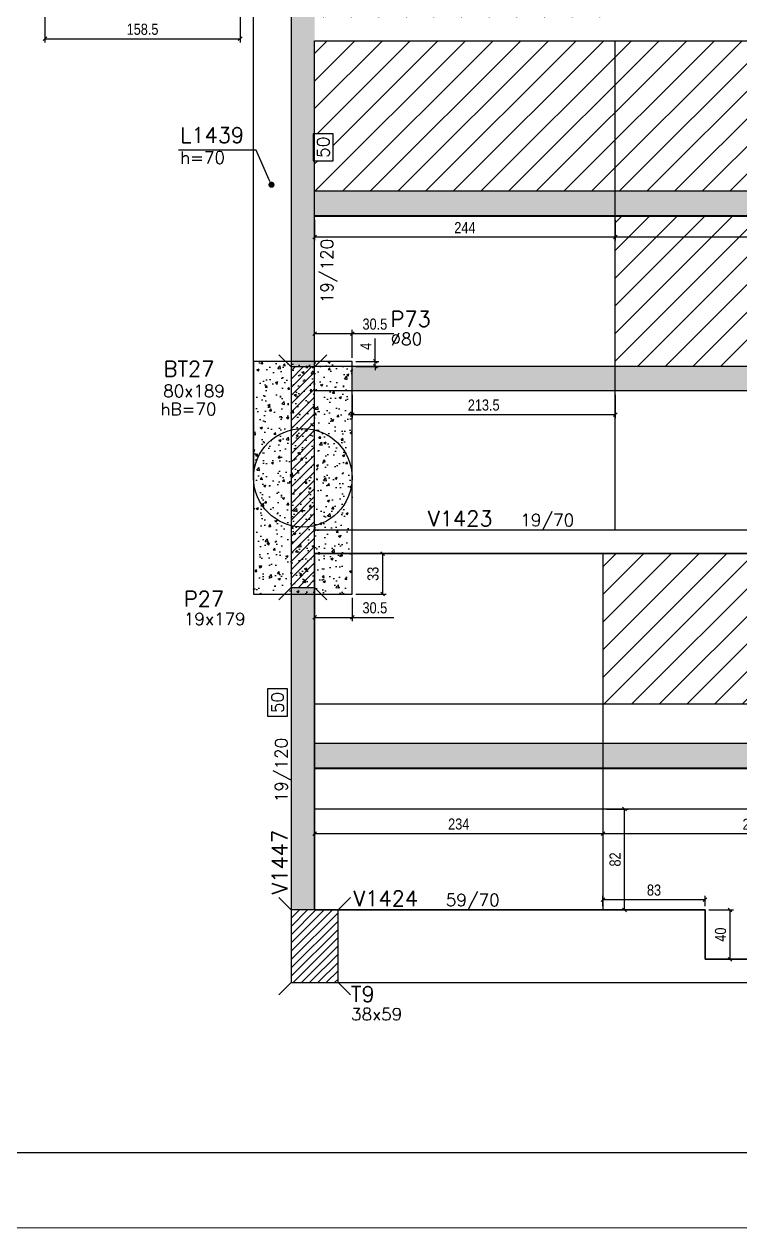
# Model space of a CAD drawing. Extents: x 1860 to 8661, y -614 to 3008.
# Drawn here: x 5493 to 6074, y -614 to 364 of the extents above; entities that cross this region are included whole.
import ezdxf
from ezdxf import colors
from ezdxf.entities.mleader import LeaderData, LeaderLine
from ezdxf.enums import TextEntityAlignment as Align
from ezdxf.math import Vec2, Vec3

# ---------------------------------------------------------------- set-up
doc = ezdxf.new("R2010")
doc.units = 0
for name, color, linetype in [('242', 12, 'Continuous'), ('COTA', 241, 'Continuous'), ('F-AUX-RED', 1, 'Continuous'), ('F-BLOCOS', 3, 'Continuous'), ('F-BLOCOS-DIM', 2, 'Continuous'), ('F-BLOCOS-NOME', 3, 'Continuous'), ('F-DESNIVEL-1', 254, 'Continuous'), ('F-LAJES', 3, 'Continuous'), ('F-LAJES-DIM', 2, 'Continuous'), ('F-LAJES-NOME', 4, 'Continuous'), ('F-LAJES-R', 254, 'Continuous'), ('F-PILARES-DIM', 172, 'Continuous'), ('F-PILARES-HACH', 174, 'Continuous'), ('F-PILARES-M', 170, 'Continuous'), ('F-PILARES-N', 170, 'Continuous'), ('F-PILARES-NASCE', 4, 'Continuous'), ('F-PILARES-NOME', 170, 'Continuous'), ('F-VIGAS', 3, 'Continuous'), ('F-VIGAS-DIM', 2, 'Continuous'), ('F-VIGAS-NOME', 4, 'Continuous'), ('Painéis', 200, 'Continuous')]:
    doc.layers.add(name, color=color, linetype=linetype)
doc.layers.add('F-DESNIVEL-5', color=7, linetype='Continuous', true_color=0xadd6ff)
doc.layers.add('FOLHA', color=255, linetype='Continuous', lineweight=5)
doc.layers.add('Hachura', color=251, linetype='Continuous', lineweight=9)
doc.styles.add('COTA TECNICA-50', font='techl___.ttf', dxfattribs={"height": 9})
doc.styles.add('MCP', font='romans.shx')
doc.styles.get("Standard").update_dxf_attribs({"font": 'arial.ttf'})
doc.dimstyles.new('COTA PAINEL-50', dxfattribs={"dimtxt": 9, "dimasz": 3, "dimexe": 3, "dimexo": 3, "dimgap": 3, "dimtad": 1, "dimdec": 1, "dimzin": 12, "dimdsep": 46, "dimtxsty": 'COTA TECNICA-50', "dimblk1": 'OBLIQUE', "dimblk2": 'OBLIQUE', "dimsah": 1, "dimcen": 0.9, "dimclrd": 4, "dimclre": 4, "dimclrt": 240, "dimadec": 1, "dimazin": 3, "dimtfac": 1, "dimtdec": 1, "dimtmove": 0, "dimatfit": 3, "dimfxl": 1, "dimtolj": 1, "dimtzin": 12, "dimarcsym": 0})
pattern_1 = [(45, (4214.506, 480.1385), (-3.367596, 3.367596), [])]

# ---------------------------------------------------------------- blocks, each defined once
blk = doc.blocks.new('*U38')
at = {"layer": 'F-VIGAS-DIM', "color": 1}
blk.add_lwpolyline([(0, 0), (22, 0), (22, 16), (0, 16)], close=True, dxfattribs=at)
at = {"layer": 'F-VIGAS-DIM', "style": 'MCP'}
blk.add_attdef('DIM', text='', height=10, dxfattribs=at).set_placement((11, 8), align=Align.MIDDLE_CENTER)
blk = doc.blocks.new('_Dot')
at = {"color": 0, "linetype": 'ByBlock', "lineweight": -2}
blk.add_line((-0.5, 0), (-1, 0), dxfattribs=at)
at = {"color": 0, "linetype": 'ByBlock', "const_width": 0.5}
blk.add_lwpolyline([(-0.25, 0, 1), (0.25, 0, 1)], format="xyb", close=True, dxfattribs=at)
blk = doc.blocks.new('_Oblique')
at = {"color": 0, "linetype": 'ByBlock', "lineweight": -2}
blk.add_line((-0.5, -0.5), (0.5, 0.5), dxfattribs=at)
blk = doc.blocks.new('*D252')
at = {"layer": 'COTA', "color": 4, "lineweight": -2, "transparency": 16777216}
for p, q in [((5728.51, 205.14), (5728.51, 188.24)), ((5972.51, 205.14), (5972.51, 188.24)), ((5728.51, 191.24), (5972.51, 191.24))]:
    blk.add_line(p, q, dxfattribs=at)
at = {"layer": 'Defpoints', "color": 0, "transparency": 16777216}
for p in [(5728.51, 208.14), (5972.51, 208.14), (5972.51, 191.24)]:
    blk.add_point(p, dxfattribs=at)
at = {"layer": 'COTA', "color": 4, "lineweight": -2, "transparency": 16777216, "xscale": 3, "yscale": 3, "zscale": 3, "rotation": 180}
blk.add_blockref('_Oblique', (5728.51, 191.24), dxfattribs=at)
at = {"layer": 'COTA', "color": 4, "lineweight": -2, "transparency": 16777216, "xscale": 3, "yscale": 3, "zscale": 3}
blk.add_blockref('_Oblique', (5972.51, 191.24), dxfattribs=at)
at = {"layer": 'COTA', "color": 240, "transparency": 16777216, "insert": (5850.51, 198.81), "char_height": 9, "attachment_point": 5, "style": 'COTA TECNICA-50'}
blk.add_mtext('\\A1;244', dxfattribs=at)
blk = doc.blocks.new('*D253')
at = {"layer": 'COTA', "color": 4, "lineweight": -2, "transparency": 16777216}
for p, q in [((5972.51, 205.14), (5972.51, 188.24)), ((5972.51, 191.24), (6216.51, 191.24))]:
    blk.add_line(p, q, dxfattribs=at)
at = {"layer": 'Defpoints', "color": 0, "transparency": 16777216}
for p in [(5972.51, 208.14), (6216.51, 191.24), (6216.51, 191.24)]:
    blk.add_point(p, dxfattribs=at)
at = {"layer": 'COTA', "color": 4, "lineweight": -2, "transparency": 16777216, "xscale": 3, "yscale": 3, "zscale": 3, "rotation": 180}
blk.add_blockref('_Oblique', (5972.51, 191.24), dxfattribs=at)
at = {"layer": 'COTA', "color": 4, "lineweight": -2, "transparency": 16777216, "xscale": 3, "yscale": 3, "zscale": 3}
blk.add_blockref('_Oblique', (6216.51, 191.24), dxfattribs=at)
at = {"layer": 'COTA', "color": 240, "transparency": 16777216, "insert": (6094.51, 198.81), "char_height": 9, "attachment_point": 5, "style": 'COTA TECNICA-50'}
blk.add_mtext('\\A1;244', dxfattribs=at)
blk = doc.blocks.new('*D260')
at = {"layer": 'COTA', "color": 4, "lineweight": -2, "transparency": 16777216}
for p, q in [((5777.73, 90.14), (5777.73, 108.65)), ((5762.01, 90.14), (5780.73, 90.14)), ((5777.73, 86.14), (5777.73, 90.14)), ((5762.01, 86.14), (5780.73, 86.14)), ((5777.73, 86.14), (5777.73, 83.14))]:
    blk.add_line(p, q, dxfattribs=at)
at = {"layer": 'Defpoints', "color": 0, "transparency": 16777216}
for p in [(5759.01, 90.14), (5777.73, 90.14), (5759.01, 86.14)]:
    blk.add_point(p, dxfattribs=at)
at = {"layer": 'COTA', "color": 4, "lineweight": -2, "transparency": 16777216, "xscale": 3, "yscale": 3, "zscale": 3}
for p, rotation in [((5777.73, 90.14), 270), ((5777.73, 86.14), 90)]:
    blk.add_blockref('_Oblique', p, dxfattribs=dict(at, rotation=rotation))
at = {"layer": 'COTA', "color": 240, "transparency": 16777216, "insert": (5770.17, 102.4), "char_height": 9, "attachment_point": 5, "rotation": 90, "style": 'COTA TECNICA-50'}
blk.add_mtext('\\A1;4', dxfattribs=at)
blk = doc.blocks.new('*D261')
at = {"layer": 'COTA', "color": 4, "lineweight": -2, "transparency": 16777216}
for p, q in [((5728.51, 93.14), (5728.51, 115.71)), ((5728.51, 112.71), (5759.01, 112.71)), ((5759.01, 93.14), (5759.01, 115.71)), ((5759.01, 112.71), (5792.83, 112.71))]:
    blk.add_line(p, q, dxfattribs=at)
at = {"layer": 'Defpoints', "color": 0, "transparency": 16777216}
for p in [(5759.01, 112.71), (5728.51, 90.14), (5759.01, 90.14)]:
    blk.add_point(p, dxfattribs=at)
at = {"layer": 'COTA', "color": 4, "lineweight": -2, "transparency": 16777216, "xscale": 3, "yscale": 3, "zscale": 3, "rotation": 180}
blk.add_blockref('_Oblique', (5728.51, 112.71), dxfattribs=at)
at = {"layer": 'COTA', "color": 4, "lineweight": -2, "transparency": 16777216, "xscale": 3, "yscale": 3, "zscale": 3}
blk.add_blockref('_Oblique', (5759.01, 112.71), dxfattribs=at)
at = {"layer": 'COTA', "color": 240, "transparency": 16777216, "insert": (5777.42, 120.4), "char_height": 9, "attachment_point": 5, "style": 'COTA TECNICA-50'}
blk.add_mtext('\\A1;30.5', dxfattribs=at)
blk = doc.blocks.new('*D262')
at = {"layer": 'COTA', "color": 4, "lineweight": -2, "transparency": 16777216}
for p, q in [((5759.01, 63.14), (5759.01, 43.98)), ((5972.51, 63.14), (5972.51, 43.98)), ((5759.01, 46.98), (5972.51, 46.98))]:
    blk.add_line(p, q, dxfattribs=at)
at = {"layer": 'Defpoints', "color": 0, "transparency": 16777216}
for p in [(5759.01, 66.14), (5972.51, 66.14), (5972.51, 46.98)]:
    blk.add_point(p, dxfattribs=at)
at = {"layer": 'COTA', "color": 4, "lineweight": -2, "transparency": 16777216, "xscale": 3, "yscale": 3, "zscale": 3, "rotation": 180}
blk.add_blockref('_Oblique', (5759.01, 46.98), dxfattribs=at)
at = {"layer": 'COTA', "color": 4, "lineweight": -2, "transparency": 16777216, "xscale": 3, "yscale": 3, "zscale": 3}
blk.add_blockref('_Oblique', (5972.51, 46.98), dxfattribs=at)
at = {"layer": 'COTA', "color": 240, "transparency": 16777216, "insert": (5865.76, 54.68), "char_height": 9, "attachment_point": 5, "style": 'COTA TECNICA-50'}
blk.add_mtext('\\A1;213.5', dxfattribs=at)
blk = doc.blocks.new('*D265')
at = {"layer": 'COTA', "color": 4, "lineweight": -2, "transparency": 16777216}
for p, q in [((5728.51, -276.36), (5728.51, -296.32)), ((5962.51, -276.36), (5962.51, -296.32)), ((5728.51, -293.32), (5962.51, -293.32))]:
    blk.add_line(p, q, dxfattribs=at)
at = {"layer": 'Defpoints', "color": 0, "transparency": 16777216}
for p in [(5728.51, -273.36), (5962.51, -273.36), (5962.51, -293.32)]:
    blk.add_point(p, dxfattribs=at)
at = {"layer": 'COTA', "color": 4, "lineweight": -2, "transparency": 16777216, "xscale": 3, "yscale": 3, "zscale": 3, "rotation": 180}
blk.add_blockref('_Oblique', (5728.51, -293.32), dxfattribs=at)
at = {"layer": 'COTA', "color": 4, "lineweight": -2, "transparency": 16777216, "xscale": 3, "yscale": 3, "zscale": 3}
blk.add_blockref('_Oblique', (5962.51, -293.32), dxfattribs=at)
at = {"layer": 'COTA', "color": 240, "transparency": 16777216, "insert": (5845.51, -285.62), "char_height": 9, "attachment_point": 5, "style": 'COTA TECNICA-50'}
blk.add_mtext('\\A1;234', dxfattribs=at)
blk = doc.blocks.new('*D266')
at = {"layer": 'COTA', "color": 4, "lineweight": -2, "transparency": 16777216}
for p, q in [((5962.51, -276.36), (5962.51, -296.32)), ((6206.51, -276.36), (6206.51, -296.32)), ((5962.51, -293.32), (6206.51, -293.32))]:
    blk.add_line(p, q, dxfattribs=at)
at = {"layer": 'Defpoints', "color": 0, "transparency": 16777216}
for p in [(5962.51, -273.36), (6206.51, -273.36), (6206.51, -293.32)]:
    blk.add_point(p, dxfattribs=at)
at = {"layer": 'COTA', "color": 4, "lineweight": -2, "transparency": 16777216, "xscale": 3, "yscale": 3, "zscale": 3, "rotation": 180}
blk.add_blockref('_Oblique', (5962.51, -293.32), dxfattribs=at)
at = {"layer": 'COTA', "color": 4, "lineweight": -2, "transparency": 16777216, "xscale": 3, "yscale": 3, "zscale": 3}
blk.add_blockref('_Oblique', (6206.51, -293.32), dxfattribs=at)
at = {"layer": 'COTA', "color": 240, "transparency": 16777216, "insert": (6084.51, -285.75), "char_height": 9, "attachment_point": 5, "style": 'COTA TECNICA-50'}
blk.add_mtext('\\A1;244', dxfattribs=at)
blk = doc.blocks.new('*D273')
at = {"layer": 'COTA', "color": 4, "lineweight": -2, "transparency": 16777216}
for p, q in [((5965.51, -273.36), (5983.05, -273.36)), ((5980.05, -355.36), (5980.05, -273.36)), ((5965.51, -355.36), (5983.05, -355.36))]:
    blk.add_line(p, q, dxfattribs=at)
at = {"layer": 'Defpoints', "color": 0, "transparency": 16777216}
for p in [(5962.51, -273.36), (5980.05, -273.36), (5962.51, -355.36)]:
    blk.add_point(p, dxfattribs=at)
at = {"layer": 'COTA', "color": 4, "lineweight": -2, "transparency": 16777216, "xscale": 3, "yscale": 3, "zscale": 3}
for p, rotation in [((5980.05, -273.36), 90), ((5980.05, -355.36), 270)]:
    blk.add_blockref('_Oblique', p, dxfattribs=dict(at, rotation=rotation))
at = {"layer": 'COTA', "color": 240, "transparency": 16777216, "insert": (5972.47, -314.36), "char_height": 9, "attachment_point": 5, "rotation": 90, "style": 'COTA TECNICA-50'}
blk.add_mtext('\\A1;82', dxfattribs=at)
blk = doc.blocks.new('*D274')
at = {"layer": 'COTA', "color": 4, "lineweight": -2, "transparency": 16777216}
for p, q in [((5962.51, -352.36), (5962.51, -343.97)), ((5962.51, -346.97), (6045.51, -346.97)), ((6045.51, -352.36), (6045.51, -343.97))]:
    blk.add_line(p, q, dxfattribs=at)
at = {"layer": 'Defpoints', "color": 0, "transparency": 16777216}
for p in [(6045.51, -346.97), (5962.51, -355.36), (6045.51, -355.36)]:
    blk.add_point(p, dxfattribs=at)
at = {"layer": 'COTA', "color": 4, "lineweight": -2, "transparency": 16777216, "xscale": 3, "yscale": 3, "zscale": 3, "rotation": 180}
blk.add_blockref('_Oblique', (5962.51, -346.97), dxfattribs=at)
at = {"layer": 'COTA', "color": 4, "lineweight": -2, "transparency": 16777216, "xscale": 3, "yscale": 3, "zscale": 3}
blk.add_blockref('_Oblique', (6045.51, -346.97), dxfattribs=at)
at = {"layer": 'COTA', "color": 240, "transparency": 16777216, "insert": (6004.01, -339.25), "char_height": 9, "attachment_point": 5, "style": 'COTA TECNICA-50'}
blk.add_mtext('\\A1;83', dxfattribs=at)
blk = doc.blocks.new('*D275')
at = {"layer": 'COTA', "color": 4, "lineweight": -2, "transparency": 16777216}
for p, q in [((6048.51, -355.36), (6068.65, -355.36)), ((6065.65, -355.36), (6065.65, -395.36)), ((6048.51, -395.36), (6068.65, -395.36))]:
    blk.add_line(p, q, dxfattribs=at)
at = {"layer": 'Defpoints', "color": 0, "transparency": 16777216}
for p in [(6045.51, -355.36), (6045.51, -395.36), (6065.65, -395.36)]:
    blk.add_point(p, dxfattribs=at)
at = {"layer": 'COTA', "color": 4, "lineweight": -2, "transparency": 16777216, "xscale": 3, "yscale": 3, "zscale": 3}
for p, rotation in [((6065.65, -355.36), 90), ((6065.65, -395.36), 270)]:
    blk.add_blockref('_Oblique', p, dxfattribs=dict(at, rotation=rotation))
at = {"layer": 'COTA', "color": 240, "transparency": 16777216, "insert": (6058.05, -375.36), "char_height": 9, "attachment_point": 5, "rotation": 90, "style": 'COTA TECNICA-50'}
blk.add_mtext('\\A1;40', dxfattribs=at)
blk = doc.blocks.new('*D401')
at = {"layer": 'COTA', "color": 4, "lineweight": -2, "transparency": 16777216}
for p, q in [((5762.01, -65.86), (5786.64, -65.86)), ((5783.64, -65.86), (5783.64, -98.86)), ((5762.01, -98.86), (5786.64, -98.86))]:
    blk.add_line(p, q, dxfattribs=at)
at = {"layer": 'Defpoints', "color": 0, "transparency": 16777216}
for p in [(5759.01, -65.86), (5759.01, -98.86), (5783.64, -98.86)]:
    blk.add_point(p, dxfattribs=at)
at = {"layer": 'COTA', "color": 4, "lineweight": -2, "transparency": 16777216, "xscale": 3, "yscale": 3, "zscale": 3}
for p, rotation in [((5783.64, -65.86), 90), ((5783.64, -98.86), 270)]:
    blk.add_blockref('_Oblique', p, dxfattribs=dict(at, rotation=rotation))
at = {"layer": 'COTA', "color": 240, "transparency": 16777216, "insert": (5775.94, -82.36), "char_height": 9, "attachment_point": 5, "rotation": 90, "style": 'COTA TECNICA-50'}
blk.add_mtext('\\A1;33', dxfattribs=at)
blk = doc.blocks.new('*D402')
at = {"layer": 'COTA', "color": 4, "lineweight": -2, "transparency": 16777216}
for p, q in [((5728.51, -101.86), (5728.51, -120.72)), ((5759.01, -101.86), (5759.01, -120.72)), ((5728.51, -117.72), (5759.01, -117.72)), ((5759.01, -117.72), (5792.83, -117.72))]:
    blk.add_line(p, q, dxfattribs=at)
at = {"layer": 'Defpoints', "color": 0, "transparency": 16777216}
for p in [(5728.51, -98.86), (5759.01, -98.86), (5759.01, -117.72)]:
    blk.add_point(p, dxfattribs=at)
at = {"layer": 'COTA', "color": 4, "lineweight": -2, "transparency": 16777216, "xscale": 3, "yscale": 3, "zscale": 3, "rotation": 180}
blk.add_blockref('_Oblique', (5728.51, -117.72), dxfattribs=at)
at = {"layer": 'COTA', "color": 4, "lineweight": -2, "transparency": 16777216, "xscale": 3, "yscale": 3, "zscale": 3}
blk.add_blockref('_Oblique', (5759.01, -117.72), dxfattribs=at)
at = {"layer": 'COTA', "color": 240, "transparency": 16777216, "insert": (5777.42, -110.02), "char_height": 9, "attachment_point": 5, "style": 'COTA TECNICA-50'}
blk.add_mtext('\\A1;30.5', dxfattribs=at)
blk = doc.blocks.new('*D464')
at = {"layer": 'COTA', "color": 4, "lineweight": -2, "transparency": 16777216}
for p, q in [((5509.57, 377.69), (5509.57, 349.26)), ((5668.07, 377.69), (5668.07, 349.26)), ((5509.57, 352.26), (5668.07, 352.26))]:
    blk.add_line(p, q, dxfattribs=at)
at = {"layer": 'Defpoints', "color": 0, "transparency": 16777216}
for p in [(5509.57, 380.69), (5668.07, 380.69), (5668.07, 352.26)]:
    blk.add_point(p, dxfattribs=at)
at = {"layer": 'COTA', "color": 4, "lineweight": -2, "transparency": 16777216, "xscale": 3, "yscale": 3, "zscale": 3, "rotation": 180}
blk.add_blockref('_Oblique', (5509.57, 352.26), dxfattribs=at)
at = {"layer": 'COTA', "color": 4, "lineweight": -2, "transparency": 16777216, "xscale": 3, "yscale": 3, "zscale": 3}
blk.add_blockref('_Oblique', (5668.07, 352.26), dxfattribs=at)
at = {"layer": 'COTA', "color": 240, "transparency": 16777216, "insert": (5588.82, 359.87), "char_height": 9, "attachment_point": 5, "style": 'COTA TECNICA-50'}
blk.add_mtext('\\A1;158.5', dxfattribs=at)

msp = doc.modelspace()

# ---------------------------------------------------------------- hatches: boundary and pattern name
at = {"layer": 'F-AUX-RED'}
h = msp.add_hatch(dxfattribs=at)
h.set_pattern_fill('AR-CONC', color=256, scale=0.1)
h.set_pattern_definition([(50, (4214.506, 480.138), (18.21847, -1.59391), [1.905, -20.955]), (355, (4214.506, 480.138), (-3.52434, 19.10568), [1.524, -16.76406]), (100.4514, (4216.024, 480.006), (14.69412, 17.51178), [1.619, -17.80902]), (46.1842, (4214.506, 485.218), (27.1079, -4.20423), [2.8575, -31.4325]), (96.6356, (4216.765, 484.868), (23.7404, 24.7426), [2.4285, -26.71356]), (351.1842, (4214.506, 485.218), (23.7404, 24.7426), [2.286, -25.14597]), (21, (4217.046, 483.948), (15.16144, -10.22652), [1.905, -20.955]), (326, (4217.046, 483.948), (6.1802, 18.4188), [1.524, -16.764]), (71.4514, (4218.31, 483.096), (21.34164, 8.19228), [1.619, -17.809]), (37.5, (4214.506, 480.1385), (0.30886, 8.455504), [0, -16.5608, 0, -17.018, 0, -16.8275]), (7.5, (4214.506, 480.138), (6.681966, 10.018057), [0, -9.7028, 0, -16.1798, 0, -6.4135]), (327.5, (4208.842, 480.1385), (13.55906, -0.572874), [0, -6.35, 0, -19.812, 0, -26.289]), (317.5, (4206.302, 480.138), (14.81292, 2.54265), [0, -8.255, 0, -13.1572, 0, -18.669])])
h.paths.add_polyline_path([(5759.01, 90.14), (5719.01, 90.14), (5679.01, 90.14), (5679.01, -98.86), (5759.01, -98.86)])
at = {"layer": 'F-PILARES-HACH', "linetype": 'Continuous'}
h = msp.add_hatch(dxfattribs=at)
h.set_pattern_fill('ANSI31', color=256, scale=1.5, style=0)
h.set_pattern_definition(pattern_1)
h.paths.add_polyline_path([(5709.51, -93.36), (5728.51, -93.36), (5728.51, 85.64), (5709.51, 85.64)], flags=16)
h = msp.add_hatch(dxfattribs=at)
h.set_pattern_fill('ANSI31', color=256, scale=1.5, style=0)
h.set_pattern_definition(pattern_1)
h.paths.add_polyline_path([(5709.51, -414.36), (5747.51, -414.36), (5747.51, -355.36), (5709.51, -355.36)], flags=16)
at = {"layer": 'Hachura', "linetype": 'ByBlock'}
h = msp.add_hatch(dxfattribs=at)
h.set_pattern_fill('ANSI31', color=256, scale=5)
h.paths.add_polyline_path([(5728.51, 735.64), (5728.51, 726.64), (5728.51, 613.64), (5972.51, 613.64), (5972.51, 735.64), (5938.01, 735.64)])
h.paths.add_polyline_path([(5728.51, 491.64), (5728.51, 369.64), (5972.51, 369.64), (5972.51, 491.64)])
h.paths.add_polyline_path([(6155.01, 369.64), (6277.01, 369.64), (6277.01, 613.64), (6155.01, 613.64)])
h.paths.add_polyline_path([(6450.51, 857.64), (6328.51, 857.64), (6328.51, 613.64), (6450.51, 613.64)])
h.paths.add_polyline_path([(5972.51, 228.64), (5972.51, 350.64), (5728.51, 350.64), (5728.51, 275.12), (5743.46, 275.12), (5743.46, 253.12), (5728.51, 253.12), (5728.51, 228.64)])
h.paths.add_polyline_path([(5972.51, 350.64), (5972.51, 228.64), (6216.51, 228.64), (6216.51, 350.64), (6145.51, 350.64)])
h.paths.add_polyline_path([(6216.51, 86.14), (6216.51, 208.14), (5972.51, 208.14), (5972.51, 86.14)])
h.paths.add_polyline_path([(6206.51, -187.86), (6206.51, -65.86), (5962.51, -65.86), (5962.51, -187.86)])
h.paths.add_polyline_path([(6450.51, -187.86), (6450.51, -65.86), (6404.51, -65.86), (6206.51, -65.86), (6206.51, -187.86)])
h = msp.add_hatch(color=256, dxfattribs=at)
h.dxf.hatch_style = 1
h.paths.add_polyline_path([(5972.51, 86.14), (5759.01, 86.14), (5759.01, 66.14), (5972.51, 66.14)])
h.paths.add_polyline_path([(6216.51, 86.14), (5972.51, 86.14), (5972.51, 66.14), (6216.51, 66.14)])
h.paths.add_polyline_path([(6450.51, 86.14), (6216.51, 86.14), (6216.51, 66.14), (6450.51, 66.14)])
h.paths.add_polyline_path([(6450.51, 228.64), (6216.51, 228.64), (6216.51, 208.64), (6450.51, 208.64)])
h.paths.add_polyline_path([(6216.51, 228.64), (5972.51, 228.64), (5972.51, 208.64), (6216.51, 208.64)])
h.paths.add_polyline_path([(5972.51, 228.64), (5728.51, 228.64), (5728.51, 208.64), (5972.51, 208.64)])
h = msp.add_hatch(color=256, dxfattribs=at)
h.dxf.hatch_style = 1
h.paths.add_polyline_path([(5962.51, -219.86), (5728.51, -219.86), (5728.51, -239.86), (5962.51, -239.86)])
h.paths.add_polyline_path([(6206.51, -219.86), (5962.51, -219.86), (5962.51, -239.86), (6206.51, -239.86)])
h.paths.add_polyline_path([(6450.51, -219.86), (6206.51, -219.86), (6206.51, -239.86), (6450.51, -239.86)])

# ---------------------------------------------------------------- linework, layer by layer
at = {"color": 30}
msp.add_line((8600.49, -552.63), (2012.11, -552.63), dxfattribs=at)
at = {"layer": '242', "linetype": 'Continuous'}
for p, q in [((5719.01, -3.86), (5719.01, -3.86)), ((5719.01, -4.36), (5719.01, -4.36)), ((5728.51, -384.86), (5728.51, -384.86))]:
    msp.add_line(p, q, dxfattribs=at)
at = {"layer": 'F-BLOCOS', "linetype": 'Continuous'}
msp.add_lwpolyline([(5719.01, 90.14), (5679.01, 90.14), (5679.01, -98.86), (5759.01, -98.86), (5759.01, 90.14), (5719.01, 90.14)], dxfattribs=at)
at = {"layer": 'F-DESNIVEL-1', "linetype": 'Continuous'}
for points in [[(5728.51, 360.14), (5728.51, 502.64), (5709.51, 502.64)], [(5728.51, 360.14), (5709.51, 502.64), (5709.51, 360.14)], [(5728.51, 360.14), (5709.51, 360.14), (5709.51, 85.64)], [(5728.51, 360.14), (5709.51, 85.64), (5719.01, 85.64)], [(5728.51, 360.14), (5709.51, 360.14), (5728.51, 360.14)], [(5728.51, 360.14), (5719.01, 85.64), (5728.51, 85.64)], [(5728.51, 360.14), (5728.51, 33.85), (5728.51, 360.14)], [(5728.51, -355.36), (5728.51, -93.36), (5709.51, -93.36)], [(5728.51, -355.36), (5709.51, -93.36), (5709.51, -355.36)], [(5728.51, -355.36), (5709.51, -355.36), (5728.51, -355.36)]]:
    msp.add_solid(points, dxfattribs=at)
at = {"layer": 'F-DESNIVEL-5', "linetype": 'Continuous'}
msp.add_solid([(5747.51, -355.36), (5728.51, -355.36), (5747.51, -355.36)], dxfattribs=at)
at = {"layer": 'F-LAJES', "linetype": 'Continuous'}
msp.add_line((5679.01, -4.36), (5679.01, 456.14), dxfattribs=at)
at = {"layer": 'F-LAJES-R', "linetype": 'Continuous'}
msp.add_lwpolyline([(5747.51, -355.36), (6045.51, -355.36), (6045.51, -395.36), (6450.51, -395.36), (6450.51, -360.39), (6450.51, -65.86), (5728.51, -65.86), (5728.51, -355.36), (5747.51, -355.36)], dxfattribs=at)
at = {"layer": 'F-PILARES-M', "linetype": 'Continuous'}
msp.add_circle((5719.01, -4.36), 40, dxfattribs=at)
at = {"layer": 'F-PILARES-N', "linetype": 'Continuous'}
for points in [[(5709.51, -93.36), (5728.51, -93.36), (5728.51, 85.64), (5709.51, 85.64), (5709.51, -93.36)], [(5709.51, -414.36), (5747.51, -414.36), (5747.51, -355.36), (5709.51, -355.36), (5709.51, -414.36)]]:
    msp.add_lwpolyline(points, dxfattribs=at)
at = {"layer": 'F-PILARES-NASCE', "linetype": 'Continuous'}
for p, q in [((5709.51, 85.64), (5699.51, 95.64)), ((5728.51, 85.64), (5738.51, 95.64)), ((5709.51, -93.36), (5699.51, -103.36)), ((5728.51, -93.36), (5738.51, -103.36)), ((5709.51, -355.36), (5699.51, -345.36)), ((5747.51, -355.36), (5757.51, -345.36)), ((5709.51, -414.36), (5699.51, -424.36)), ((5747.51, -414.36), (5757.51, -424.36))]:
    msp.add_line(p, q, dxfattribs=at)
at = {"layer": 'F-VIGAS'}
for points in [[(5709.51, 502.74), (5709.51, 360.14)], [(5709.51, 360.14), (5709.51, 33.75)], [(5728.51, 350.64), (6145.51, 350.64)], [(5728.51, 33.75), (5728.51, 350.64)], [(5709.51, -42.47), (5709.51, -56.36)], [(5728.51, -46.86), (5728.51, -42.47)], [(6429.51, -46.86), (5728.51, -46.86)], [(5709.51, -56.36), (5709.51, -355.36)], [(5728.51, -355.36), (5728.51, -65.86)], [(5728.51, -65.86), (6450.51, -65.86)], [(6045.51, -355.36), (5747.51, -355.36)], [(6045.51, -395.36), (6045.51, -355.36)], [(6450.51, -395.36), (6045.51, -395.36)], [(5747.51, -414.36), (6045.51, -414.36)], [(6045.51, -414.36), (6450.51, -414.36)]]:
    msp.add_lwpolyline(points, dxfattribs=at)
at = {"layer": 'FOLHA'}
msp.add_line((8661.45, -613.6), (1859.7, -613.6), dxfattribs=at)
at = {"layer": 'Painéis'}
for points in [[(5972.51, -46.86), (5972.51, 350.64)], [(5728.51, 228.64), (6450.51, 228.64)], [(5728.51, 208.64), (6450.51, 208.64)], [(5728.51, 208.14), (6450.51, 208.14)], [(6450.51, 86.14), (5728.51, 86.14)], [(6450.51, 66.14), (5728.51, 66.14)], [(5962.51, -65.86), (5962.51, -355.36)], [(5728.51, -187.86), (6450.51, -187.86)], [(5728.51, -219.86), (6450.51, -219.86)], [(5728.51, -239.86), (6450.51, -239.86)], [(5728.51, -240.36), (6450.51, -240.36)], [(6450.51, -273.36), (5728.51, -273.36)]]:
    msp.add_lwpolyline(points, dxfattribs=at)

# ---------------------------------------------------------------- block references
at = {"layer": 'F-VIGAS-DIM', "linetype": 'Continuous', "rotation": 90}
for p in [(5743.46, 253.12), (5706.38, -197.86)]:
    msp.add_blockref('*U38', p, dxfattribs=at).add_auto_attribs({'DIM': '50'})

# ---------------------------------------------------------------- texts
at = {"layer": 'F-BLOCOS-DIM', "linetype": 'Continuous', "style": 'MCP'}
msp.add_text('80x189', height=10, dxfattribs=at).set_placement((5605.55, 71.21), align=Align.TOP_LEFT)
msp.add_text(' hB=70', height=10, dxfattribs=at).set_placement((5596.56, 46.4))
at = {"layer": 'F-BLOCOS-NOME', "linetype": 'Continuous', "style": 'MCP'}
msp.add_text('BT27', height=12.5, dxfattribs=at).set_placement((5605.9, 77.92))
at = {"layer": 'F-LAJES-DIM', "linetype": 'Continuous', "style": 'MCP'}
msp.add_text('h=70', height=10, dxfattribs=at).set_placement((5619.36, 250.73))
at = {"layer": 'F-LAJES-NOME', "linetype": 'Continuous', "style": 'MCP'}
msp.add_text('L1439', height=12.5, dxfattribs=at).set_placement((5619.36, 267.73))
at = {"layer": 'F-PILARES-DIM', "linetype": 'Continuous', "style": 'MCP'}
for s, p in [('%%c80', (5790.11, 103.38)), ('19x179', (5622.34, -123.99)), ('38x59', (5758.04, -444.99))]:
    msp.add_text(s, height=10, dxfattribs=at).set_placement(p)
at = {"layer": 'F-PILARES-NOME', "linetype": 'Continuous', "style": 'MCP'}
for s, p in [('P73', (5790.11, 118.38)), ('P27', (5622.34, -108.99)), ('T9', (5758.04, -429.99))]:
    msp.add_text(s, height=12.5, dxfattribs=at).set_placement(p)
at = {"layer": 'F-VIGAS-DIM', "linetype": 'Continuous', "style": 'MCP'}
for p in [(5743.46, 137.46), (5706.38, -267.86)]:
    msp.add_text('19/120', height=10, rotation=90, dxfattribs=at).set_placement(p)
for s, p in [('19/70', (5895.47, -43.74)), ('59/70', (5835.01, -352.24))]:
    msp.add_text(s, height=10, dxfattribs=at).set_placement(p)
at = {"layer": 'F-VIGAS-NOME', "linetype": 'Continuous', "style": 'MCP'}
for s, p in [('V1423', (5820.47, -43.74)), ('V1424', (5760.01, -352.24))]:
    msp.add_text(s, height=12.5, dxfattribs=at).set_placement(p)
msp.add_text('V1447', height=12.5, rotation=90, dxfattribs=at).set_placement((5706.38, -342.86))

# ---------------------------------------------------------------- dimensions: what is measured, and where the dimension line sits
at = {"layer": 'COTA'}
for base, p1, p2, picture, middle in [((5668.07, 352.26), (5509.57, 380.69), (5668.07, 380.69), '*D464', (5588.82, 359.87)), ((5972.51, 191.24), (5728.51, 208.14), (5972.51, 208.14), '*D252', (5850.51, 198.81)), ((5759.01, 112.71), (5728.51, 90.14), (5759.01, 90.14), '*D261', (5777.42, 120.4)), ((5972.51, 46.98), (5759.01, 66.14), (5972.51, 66.14), '*D262', (5865.76, 54.68)), ((5759.01, -117.72), (5728.51, -98.86), (5759.01, -98.86), '*D402', (5777.42, -110.02)), ((5962.51, -293.32), (5728.51, -273.36), (5962.51, -273.36), '*D265', (5845.51, -285.62)), ((6045.51, -346.97), (5962.51, -355.36), (6045.51, -355.36), '*D274', (6004.01, -339.25))]:
    dim = msp.add_linear_dim(base=base, p1=p1, p2=p2, dimstyle='COTA PAINEL-50', dxfattribs=at)
    dim.commit()
    dim.dimension.update_dxf_attribs({"geometry": picture, "text_midpoint": middle})
for base, p1, p2, picture, middle in [((6216.51, 191.24), (5972.51, 208.14), (6216.51, 191.24), '*D253', (6094.51, 198.81)), ((6206.51, -293.32), (5962.51, -273.36), (6206.51, -273.36), '*D266', (6084.51, -285.75))]:
    dim = msp.add_linear_dim(base=base, p1=p1, p2=p2, dimstyle='COTA PAINEL-50', override={"dimtmove": 1}, dxfattribs=at)
    dim.commit()
    dim.dimension.update_dxf_attribs({"geometry": picture, "text_midpoint": middle})
for base, p1, p2, picture, middle in [((5777.73, 90.14), (5759.01, 86.14), (5759.01, 90.14), '*D260', (5770.17, 102.4)), ((5783.64, -98.86), (5759.01, -65.86), (5759.01, -98.86), '*D401', (5775.94, -82.36)), ((5980.05, -273.36), (5962.51, -355.36), (5962.51, -273.36), '*D273', (5972.47, -314.36)), ((6065.65, -395.36), (6045.51, -355.36), (6045.51, -395.36), '*D275', (6058.05, -375.36))]:
    dim = msp.add_linear_dim(base=base, p1=p1, p2=p2, angle=90, dimstyle='COTA PAINEL-50', dxfattribs=at)
    dim.commit()
    dim.dimension.update_dxf_attribs({"geometry": picture, "text_midpoint": middle})

# ---------------------------------------------------------------- leaders
at = {"layer": 'F-AUX-RED', "linetype": 'Continuous'}
ml = msp.add_multileader_mtext('Standard', dxfattribs=at)
ml.set_content('', color=256)
ml.set_leader_properties()
ml.set_arrow_properties(name='DOT')
ml.build(insert=Vec2(0, 0))
ml.multileader.update_dxf_attribs({"text_right_attachment_type": 6, "text_top_attachment_type": 0, "text_bottom_attachment_type": 0, "dogleg_length": 0.36, "arrow_head_size": 5})
ctx = ml.context
ctx.base_point, ctx.char_height, ctx.arrow_head_size, ctx.landing_gap_size, ctx.plane_origin = Vec3(5618.05, 261.81), 0.18, 5, 0.09, Vec3(5693.48, 233.64)
ctx.right_attachment, ctx.text_align_type = 6, 2
notes = []
notes.append((ctx, [(0, (1, 1, 0), (5681.14, 261.72), (-1, 0), 62.91, [(0, [(5693.48, 233.64)], 256, [])])]))
ctx.mtext.insert, ctx.mtext.alignment, ctx.mtext.flow_direction = Vec3(5618.14, 261.9), 3, 5
for ctx, leaders in notes:
    for number, flags, end, landing, length, lines in leaders:
        leader = LeaderData()
        leader.index, (leader.has_last_leader_line, leader.has_dogleg_vector, leader.attachment_direction) = number, flags
        leader.last_leader_point, leader.dogleg_vector, leader.dogleg_length = Vec3(end), Vec3(landing), length
        for number, points, colour, breaks in lines:
            line = LeaderLine()
            line.index, line.vertices, line.color, line.breaks = number, Vec3.list(points), colors.encode_raw_color(colour), breaks
            leader.lines.append(line)
        ctx.leaders.append(leader)

doc.saveas('drawing.dxf')
